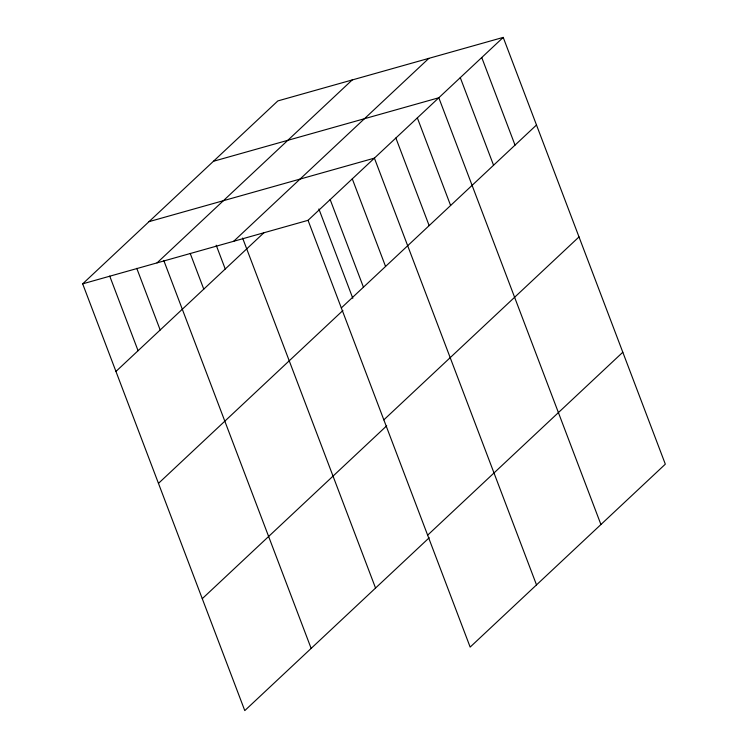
<?xml version="1.0" encoding="UTF-8"?>
<svg xmlns="http://www.w3.org/2000/svg" width="748" height="748" viewBox="0 0 748 748"><rect width="100%" height="100%" fill="white"/><g stroke="black" fill="none" stroke-linecap="round" stroke-linejoin="round"><path stroke-width="1.12" d="M429.221 537.737L244.783 710.6L82.673 283.838L277.845 100.915L503.217 37.4L665.327 464.162L470.155 647.085L308.045 220.323L503.217 37.4M157.043 262.885L352.214 79.952M233.675 241.286L428.847 58.363M115.949 371.438L264.053 232.628M341.322 307.933L536.494 125M158.464 483.367L342.902 310.495M383.836 419.852L579.008 236.92M202.269 598.68L386.707 425.808M427.641 535.166L622.813 352.233M213.432 161.278L438.814 97.764L600.925 524.526M149.03 221.642L374.402 158.137L536.512 584.889M82.673 283.838L308.045 220.323M481.749 57.521L515.026 145.121M460.282 77.642L493.558 165.243M417.347 117.885L450.614 205.485M395.87 138.006L429.146 225.606M352.289 178.866L385.566 266.466M330.167 199.594L363.444 287.195M318.882 208.963L352.813 298.284M242.604 238.06L375.543 588.04M216.209 245.213L225.242 269M190.216 253.432L203.774 289.121M163.821 260.575L311.14 648.404M136.772 268.336L160.184 329.98M109.722 276.087L138.071 350.709"/></g></svg>
